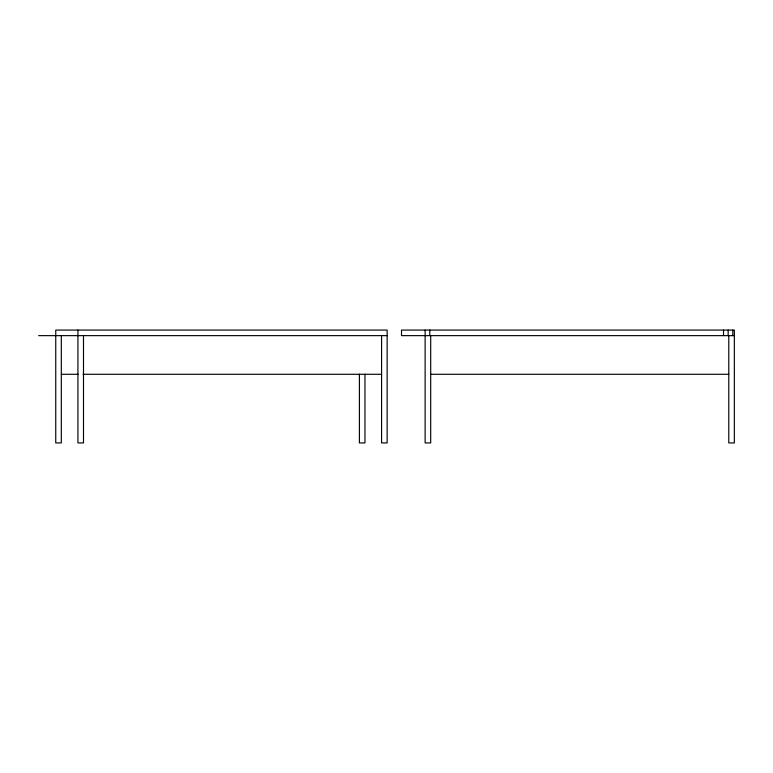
<?xml version="1.0" encoding="UTF-8"?>
<svg xmlns="http://www.w3.org/2000/svg" width="773" height="773" viewBox="0 0 773 773"><rect width="100%" height="100%" fill="white"/><g stroke="black" fill="none" stroke-linecap="round" stroke-linejoin="round"><path stroke-width="1.16" d="M38.65 335.637L55.55 335.637M55.743 335.637L387.147 335.637M734.35 335.637L401.506 335.637L401.506 330.071L734.35 330.071L734.35 442.929L728.784 442.929L728.784 335.637M61.309 374.287L78.208 374.287M83.03 374.287L381.582 374.287M430.696 374.287L728.784 374.287M732.804 330.071L732.804 335.637M728.166 330.071L728.166 335.637M723.528 330.071L723.528 335.637M430.696 335.637L430.696 442.929L425.131 442.929L425.131 330.071M429.769 330.071L429.769 335.637M381.582 335.637L381.582 442.929L387.147 442.929L387.147 330.071L55.743 330.071L55.743 442.929L61.309 442.929L61.309 335.637M364.962 374.209L364.962 442.929L359.397 442.929L359.397 374.209M83.494 335.637L83.494 442.929L77.928 442.929L77.928 330.071"/></g></svg>
